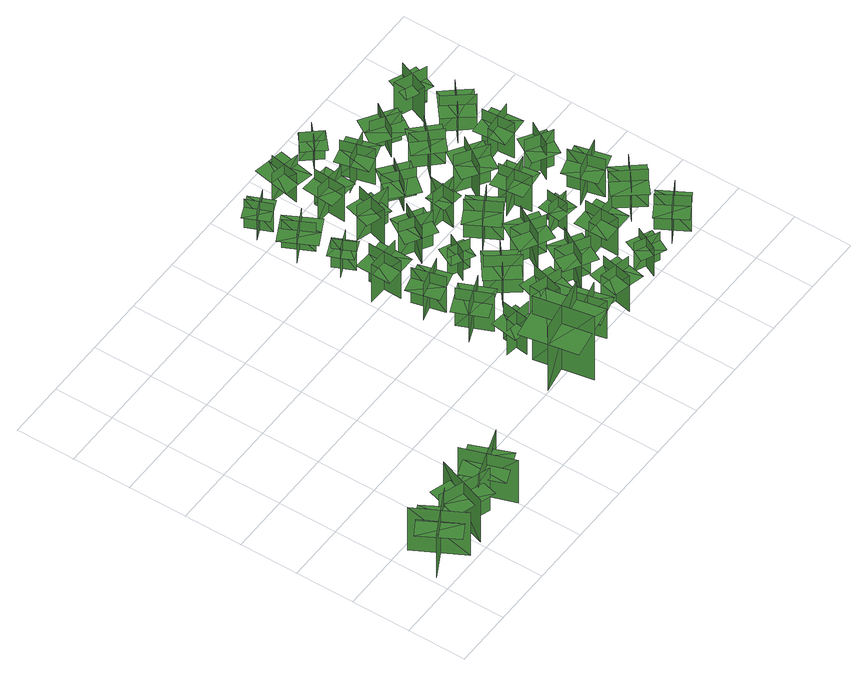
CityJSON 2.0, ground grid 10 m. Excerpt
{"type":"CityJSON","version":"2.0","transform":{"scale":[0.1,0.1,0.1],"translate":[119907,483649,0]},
"CityObjects":{
"tree1":{"type":"SolitaryVegetationObject","geometry":[{"type":"MultiSurface","lod":"1","boundaries":[[[0,1,2]],[[0,2,3]],[[4,5,6]],[[4,6,7]],[[8,9,10]],[[8,10,11]],[[8,11,12]],[[8,12,13]]]}]},
"tree2":{"type":"SolitaryVegetationObject","geometry":[{"type":"MultiSurface","lod":"1","boundaries":[[[14,15,16]],[[14,16,17]],[[18,19,20]],[[18,20,21]],[[22,23,24]],[[22,24,25]],[[22,25,26]],[[22,26,27]]]}]},
"tree3":{"type":"SolitaryVegetationObject","geometry":[{"type":"MultiSurface","lod":"1","boundaries":[[[28,29,30]],[[28,30,31]],[[32,33,34]],[[32,34,35]],[[36,37,38]],[[36,38,39]],[[36,39,40]],[[36,40,41]]]}]},
"tree4":{"type":"SolitaryVegetationObject","geometry":[{"type":"MultiSurface","lod":"1","boundaries":[[[42,43,44]],[[42,44,45]],[[46,47,48]],[[46,48,49]],[[50,51,52]],[[50,52,53]],[[50,53,54]],[[50,54,55]]]}]},
"tree5":{"type":"SolitaryVegetationObject","geometry":[{"type":"MultiSurface","lod":"1","boundaries":[[[56,57,58]],[[56,58,59]],[[60,61,62]],[[60,62,63]],[[64,65,66]],[[64,66,67]],[[64,68,69]],[[64,69,65]]]}]},
"tree6":{"type":"SolitaryVegetationObject","geometry":[{"type":"MultiSurface","lod":"1","boundaries":[[[70,71,72]],[[70,72,73]],[[74,75,76]],[[74,76,77]],[[78,79,80]],[[78,80,81]],[[78,81,82]],[[78,82,83]]]}]},
"tree7":{"type":"SolitaryVegetationObject","geometry":[{"type":"MultiSurface","lod":"1","boundaries":[[[84,85,86]],[[84,86,87]],[[88,89,90]],[[88,90,91]],[[92,93,94]],[[92,94,95]],[[92,95,96]],[[92,96,97]]]}]},
"tree8":{"type":"SolitaryVegetationObject","geometry":[{"type":"MultiSurface","lod":"1","boundaries":[[[98,99,100]],[[98,100,101]],[[102,103,104]],[[102,104,105]],[[106,107,108]],[[106,108,109]],[[106,109,110]],[[106,110,111]]]}]},
"tree9":{"type":"SolitaryVegetationObject","geometry":[{"type":"MultiSurface","lod":"1","boundaries":[[[112,113,114]],[[112,114,115]],[[116,117,118]],[[116,118,119]],[[120,121,122]],[[120,122,123]],[[120,123,124]],[[120,124,125]]]}]},
"tree10":{"type":"SolitaryVegetationObject","geometry":[{"type":"MultiSurface","lod":"1","boundaries":[[[126,127,128]],[[126,128,129]],[[130,131,132]],[[130,132,133]],[[134,135,136]],[[134,136,137]],[[134,138,139]],[[134,139,135]]]}]},
"tree11":{"type":"SolitaryVegetationObject","geometry":[{"type":"MultiSurface","lod":"1","boundaries":[[[140,141,142]],[[140,142,143]],[[144,145,146]],[[144,146,147]],[[148,149,150]],[[148,150,151]],[[148,151,152]],[[148,152,153]]]}]},
"tree12":{"type":"SolitaryVegetationObject","geometry":[{"type":"MultiSurface","lod":"1","boundaries":[[[154,155,156]],[[154,156,157]],[[158,159,160]],[[158,160,161]],[[162,163,164]],[[162,164,165]],[[162,165,166]],[[162,166,167]]]}]},
"tree13":{"type":"SolitaryVegetationObject","geometry":[{"type":"MultiSurface","lod":"1","boundaries":[[[168,169,170]],[[168,170,171]],[[172,173,174]],[[172,174,175]],[[176,177,178]],[[176,178,179]],[[176,179,180]],[[176,180,181]]]}]},
"tree14":{"type":"SolitaryVegetationObject","geometry":[{"type":"MultiSurface","lod":"1","boundaries":[[[182,183,184]],[[182,184,185]],[[186,187,188]],[[186,188,189]],[[190,191,192]],[[190,192,193]],[[190,193,194]],[[190,194,195]]]}]},
"tree15":{"type":"SolitaryVegetationObject","geometry":[{"type":"MultiSurface","lod":"1","boundaries":[[[196,197,198]],[[196,198,199]],[[200,201,202]],[[200,202,203]],[[204,205,206]],[[204,206,207]],[[204,208,209]],[[204,209,205]]]}]},
"tree16":{"type":"SolitaryVegetationObject","geometry":[{"type":"MultiSurface","lod":"1","boundaries":[[[210,211,212]],[[210,212,213]],[[214,215,216]],[[214,216,217]],[[218,219,220]],[[218,220,221]],[[218,221,222]],[[218,222,223]]]}]},
"tree17":{"type":"SolitaryVegetationObject","geometry":[{"type":"MultiSurface","lod":"1","boundaries":[[[224,225,226]],[[224,226,227]],[[228,229,230]],[[228,230,231]],[[232,233,234]],[[232,234,235]],[[232,235,236]],[[232,236,237]]]}]},
"tree18":{"type":"SolitaryVegetationObject","geometry":[{"type":"MultiSurface","lod":"1","boundaries":[[[238,239,240]],[[238,240,241]],[[242,243,244]],[[242,244,245]],[[246,247,248]],[[246,248,249]],[[246,249,250]],[[246,250,251]]]}]},
"tree19":{"type":"SolitaryVegetationObject","geometry":[{"type":"MultiSurface","lod":"1","boundaries":[[[252,253,254]],[[252,254,255]],[[256,257,258]],[[256,258,259]],[[260,261,262]],[[260,262,263]],[[260,263,264]],[[260,264,265]]]}]},
"tree20":{"type":"SolitaryVegetationObject","geometry":[{"type":"MultiSurface","lod":"1","boundaries":[[[266,267,268]],[[266,268,269]],[[270,271,272]],[[270,272,273]],[[274,275,276]],[[274,276,277]],[[274,277,278]],[[274,278,279]]]}]},
"tree21":{"type":"SolitaryVegetationObject","geometry":[{"type":"MultiSurface","lod":"1","boundaries":[[[280,281,282]],[[280,282,283]],[[284,285,286]],[[284,286,287]],[[288,289,290]],[[288,290,291]],[[288,291,292]],[[288,292,293]]]}]},
"tree22":{"type":"SolitaryVegetationObject","geometry":[{"type":"MultiSurface","lod":"1","boundaries":[[[294,295,296]],[[294,296,297]],[[298,299,300]],[[298,300,301]],[[302,303,304]],[[302,304,305]],[[302,305,306]],[[302,306,307]]]}]},
"tree23":{"type":"SolitaryVegetationObject","geometry":[{"type":"MultiSurface","lod":"1","boundaries":[[[308,309,310]],[[308,310,311]],[[312,313,314]],[[312,314,315]],[[316,317,318]],[[316,318,319]],[[316,319,320]],[[316,320,321]]]}]},
"tree24":{"type":"SolitaryVegetationObject","geometry":[{"type":"MultiSurface","lod":"1","boundaries":[[[322,323,324]],[[322,324,325]],[[326,327,328]],[[326,328,329]],[[330,331,332]],[[330,332,333]],[[330,333,334]],[[330,334,335]]]}]},
"tree25":{"type":"SolitaryVegetationObject","geometry":[{"type":"MultiSurface","lod":"1","boundaries":[[[336,337,338]],[[336,338,339]],[[340,341,342]],[[340,342,343]],[[344,345,346]],[[344,346,347]],[[344,347,348]],[[344,348,349]]]}]},
"tree26":{"type":"SolitaryVegetationObject","geometry":[{"type":"MultiSurface","lod":"1","boundaries":[[[350,351,352]],[[350,352,353]],[[354,355,356]],[[354,356,357]],[[358,359,360]],[[358,360,361]],[[358,361,362]],[[358,362,363]]]}]},
"tree27":{"type":"SolitaryVegetationObject","geometry":[{"type":"MultiSurface","lod":"1","boundaries":[[[364,365,366]],[[364,366,367]],[[368,369,370]],[[368,370,371]],[[372,373,374]],[[372,374,375]],[[372,375,376]],[[372,376,377]]]}]},
"tree28":{"type":"SolitaryVegetationObject","geometry":[{"type":"MultiSurface","lod":"1","boundaries":[[[378,379,380]],[[378,380,381]],[[382,383,384]],[[382,384,385]],[[386,387,388]],[[386,388,389]],[[386,389,390]],[[386,390,391]]]}]},
"tree29":{"type":"SolitaryVegetationObject","geometry":[{"type":"MultiSurface","lod":"1","boundaries":[[[392,393,394]],[[392,394,395]],[[396,397,398]],[[396,398,399]],[[400,401,402]],[[400,402,403]],[[400,404,405]],[[400,405,401]]]}]},
"tree30":{"type":"SolitaryVegetationObject","geometry":[{"type":"MultiSurface","lod":"1","boundaries":[[[406,407,408]],[[406,408,409]],[[410,411,412]],[[410,412,413]],[[414,415,416]],[[414,416,417]],[[414,418,419]],[[414,419,415]]]}]},
"tree31":{"type":"SolitaryVegetationObject","geometry":[{"type":"MultiSurface","lod":"1","boundaries":[[[420,421,422]],[[420,422,423]],[[424,425,426]],[[424,426,427]],[[428,429,430]],[[428,430,431]],[[428,431,432]],[[428,432,433]]]}]},
"tree32":{"type":"SolitaryVegetationObject","geometry":[{"type":"MultiSurface","lod":"1","boundaries":[[[434,435,436]],[[434,436,437]],[[438,439,440]],[[438,440,441]],[[442,443,444]],[[442,444,445]],[[442,445,446]],[[442,446,447]]]}]},
"tree33":{"type":"SolitaryVegetationObject","geometry":[{"type":"MultiSurface","lod":"1","boundaries":[[[448,449,450]],[[448,450,451]],[[452,453,454]],[[452,454,455]],[[456,457,458]],[[456,458,459]],[[456,459,460]],[[456,460,461]]]}]},
"tree34":{"type":"SolitaryVegetationObject","geometry":[{"type":"MultiSurface","lod":"1","boundaries":[[[462,463,464]],[[462,464,465]],[[466,467,468]],[[466,468,469]],[[470,471,472]],[[470,472,473]],[[470,473,474]],[[470,474,475]]]}]},
"tree35":{"type":"SolitaryVegetationObject","geometry":[{"type":"MultiSurface","lod":"1","boundaries":[[[476,477,478]],[[476,478,479]],[[480,481,482]],[[480,482,483]],[[484,485,486]],[[484,486,487]],[[484,487,488]],[[484,488,489]]]}]},
"tree36":{"type":"SolitaryVegetationObject","geometry":[{"type":"MultiSurface","lod":"1","boundaries":[[[490,491,492]],[[490,492,493]],[[494,495,496]],[[494,496,497]],[[498,499,500]],[[498,500,501]],[[498,501,502]],[[498,502,503]]]}]},
"tree37":{"type":"SolitaryVegetationObject","geometry":[{"type":"MultiSurface","lod":"1","boundaries":[[[504,505,506]],[[504,506,507]],[[508,509,510]],[[508,510,511]],[[512,513,514]],[[512,514,515]],[[512,515,516]],[[512,516,517]]]}]},
"tree38":{"type":"SolitaryVegetationObject","geometry":[{"type":"MultiSurface","lod":"1","boundaries":[[[518,519,520]],[[518,520,521]],[[522,523,524]],[[522,524,525]],[[526,527,528]],[[526,528,529]],[[526,530,531]],[[526,531,527]]]}]},
"tree39":{"type":"SolitaryVegetationObject","geometry":[{"type":"MultiSurface","lod":"1","boundaries":[[[532,533,534]],[[532,534,535]],[[536,537,538]],[[536,538,539]],[[540,541,542]],[[540,542,543]],[[540,543,544]],[[540,544,545]]]}]},
"tree40":{"type":"SolitaryVegetationObject","geometry":[{"type":"MultiSurface","lod":"1","boundaries":[[[546,547,548]],[[546,548,549]],[[550,551,552]],[[550,552,553]],[[554,555,556]],[[554,556,557]],[[554,557,558]],[[554,558,559]]]}]},
"tree41":{"type":"SolitaryVegetationObject","geometry":[{"type":"MultiSurface","lod":"1","boundaries":[[[560,561,562]],[[560,562,563]],[[564,565,566]],[[564,566,567]],[[568,569,570]],[[568,570,571]],[[568,571,572]],[[568,572,573]]]}]}
},
"vertices":[
[73,9,11],[30,92,11],[30,92,104],[73,9,104],[92,69,11],[92,69,104],[9,26,104],[9,26,11],[69,16,80],[96,32,80],[60,95,80],[33,80,80],[6,64,80],[42,1,80],
[75,67,13],[162,36,13],[162,36,106],[75,67,106],[102,11,13],[102,11,106],[133,99,106],[133,99,13],[82,64,81],[73,35,81],[143,13,81],[152,43,81],[161,72,81],[91,94,81],
[168,97,14],[197,9,14],[197,9,107],[168,97,107],[140,41,14],[140,41,107],[228,71,107],[228,71,14],[170,90,83],[141,79,83],[167,10,83],[196,22,83],[225,33,83],[199,101,83],
[448,157,9],[466,59,9],[466,59,148],[448,157,148],[410,103,9],[508,120,9],[508,120,148],[410,103,148],[410,103,109],[419,54,109],[517,71,109],[508,120,109],[500,169,109],[401,152,109],
[477,185,13],[430,191,13],[430,191,92],[477,185,92],[455,214,13],[448,167,13],[448,167,92],[455,214,92],[455,214,66],[448,167,66],[474,163,66],[480,210,66],[429,217,66],[422,170,66],
[436,288,12],[459,233,12],[459,233,94],[436,288,94],[421,252,12],[476,274,12],[476,274,94],[421,252,94],[421,252,71],[432,225,71],[487,247,71],[476,274,71],[464,302,71],[410,279,71],
[420,333,10],[474,347,10],[474,347,87],[420,333,87],[452,314,10],[438,368,10],[438,368,87],[452,314,87],[452,314,65],[479,321,65],[465,375,65],[438,368,65],[411,361,65],[425,307,65],
[466,416,9],[407,417,9],[407,417,91],[466,416,91],[439,444,9],[437,385,9],[437,385,91],[439,444,91],[439,444,68],[409,445,68],[408,386,68],[437,385,68],[467,385,68],[468,444,68],
[561,125,13],[504,111,13],[504,111,95],[561,125,95],[527,145,13],[541,88,13],[541,88,95],[527,145,95],[527,145,72],[499,138,72],[513,81,72],[541,88,72],[570,95,72],[556,152,72],
[445,470,10],[429,505,10],[429,505,73],[445,470,73],[455,497,10],[420,482,10],[420,482,73],[455,497,73],[455,497,52],[420,482,52],[429,463,52],[464,478,52],[447,516,52],[412,501,52],
[558,182,12],[502,199,12],[502,199,94],[558,182,94],[540,217,12],[523,160,12],[523,160,94],[540,217,94],[540,217,71],[512,225,71],[495,169,71],[523,160,71],[551,152,71],[568,208,71],
[453,574,12],[453,574,74],[406,550,74],[406,550,12],[441,540,12],[441,540,74],[418,586,74],[418,586,12],[445,533,54],[469,545,54],[440,602,54],[416,590,54],[392,578,54],[421,521,54],
[511,289,13],[547,243,13],[547,243,95],[511,289,95],[506,250,13],[552,287,13],[552,287,95],[506,250,95],[506,250,72],[524,227,72],[570,264,72],[552,287,72],[534,310,72],[487,274,72],
[410,624,12],[450,642,12],[450,642,74],[410,624,74],[437,613,12],[420,654,12],[420,654,74],[437,613,74],[437,613,57],[457,622,57],[440,663,57],[420,654,57],[399,645,57],[417,605,57],
[542,334,14],[508,351,14],[508,351,77],[542,334,77],[533,362,14],[515,328,14],[515,328,77],[533,362,77],[533,362,56],[515,328,56],[534,318,56],[551,352,56],[514,371,56],[497,337,56],
[497,431,17],[545,402,17],[545,402,94],[497,431,94],[506,395,17],[534,442,17],[534,442,94],[506,395,94],[506,395,72],[530,381,72],[558,428,72],[534,442,72],[511,456,72],[482,409,72],
[637,116,11],[583,128,11],[583,128,88],[637,116,88],[617,147,11],[606,93,11],[606,93,88],[617,147,88],[617,147,67],[590,153,67],[579,99,67],[606,93,67],[633,87,67],[644,141,67],
[522,518,17],[505,462,17],[505,462,94],[522,518,94],[489,500,17],[489,500,94],[545,483,94],[545,483,17],[489,500,70],[482,477,70],[527,463,70],[533,487,70],[540,510,70],[496,523,70],
[596,172,13],[626,223,13],[626,223,95],[596,172,95],[634,182,13],[583,211,13],[583,211,95],[634,182,95],[634,182,72],[649,208,72],[598,237,72],[583,211,72],[569,186,72],[620,156,72],
[513,592,18],[509,536,18],[509,536,95],[513,592,95],[485,567,18],[540,564,18],[540,564,95],[485,567,95],[485,567,73],[483,540,73],[539,537,73],[540,564,73],[542,592,73],[487,595,73],
[592,247,16],[622,299,16],[622,299,98],[592,247,98],[630,258,16],[579,287,16],[579,287,98],[630,258,98],[630,258,75],[645,283,75],[594,313,75],[579,287,75],[564,261,75],[616,232,75],
[483,648,15],[483,648,77],[535,638,77],[535,638,15],[513,668,15],[513,668,77],[503,618,77],[503,618,15],[515,676,57],[488,681,57],[476,618,57],[502,613,57],[529,608,57],[541,671,57],
[578,337,13],[630,365,13],[630,365,96],[578,337,96],[616,325,13],[587,377,13],[587,377,96],[616,325,96],[616,325,73],[642,340,73],[613,391,73],[587,377,73],[561,363,73],[590,311,73],
[578,425,11],[622,419,11],[622,419,88],[578,425,88],[596,401,11],[596,401,88],[602,445,88],[602,445,11],[596,402,63],[615,400,63],[620,436,63],[601,438,63],[582,441,63],[577,405,63],
[703,143,11],[684,103,11],[684,103,73],[703,143,73],[675,133,11],[715,114,11],[715,114,73],[675,133,73],[675,133,55],[665,113,55],[705,94,55],[715,114,55],[724,134,55],[684,153,55],
[614,480,16],[614,480,78],[572,514,78],[572,514,16],[578,477,16],[578,477,78],[610,517,78],[610,517,16],[573,471,57],[593,454,57],[634,504,57],[613,521,57],[592,538,57],[552,488,57],
[716,201,11],[657,201,11],[657,201,93],[716,201,93],[689,229,11],[688,170,11],[688,170,93],[689,229,93],[689,229,70],[659,229,70],[659,170,70],[688,170,70],[718,170,70],[718,229,70],
[614,576,17],[561,562,17],[561,562,94],[614,576,94],[582,595,17],[597,541,17],[597,541,94],[582,595,94],[582,595,73],[556,588,73],[570,534,73],[597,541,73],[623,549,73],[609,602,73],
[688,296,12],[683,258,12],[683,258,75],[688,296,75],[665,278,12],[702,273,12],[702,273,75],[665,278,75],[665,278,55],[702,273,55],[705,294,55],[667,298,55],[662,257,55],[700,252,55],
[572,661,15],[597,632,15],[597,632,78],[572,661,78],[570,632,15],[599,657,15],[599,657,78],[570,632,78],[570,632,57],[599,657,57],[586,672,57],[556,648,57],[583,616,57],[612,641,57],
[678,377,15],[685,322,15],[685,322,92],[678,377,92],[656,348,15],[710,355,15],[710,355,92],[656,348,92],[656,348,70],[659,320,70],[714,327,70],[710,355,70],[707,382,70],[652,375,70],
[692,448,11],[659,398,11],[659,398,93],[692,448,93],[653,440,11],[702,408,11],[702,408,93],[653,440,93],[653,440,70],[637,415,70],[686,383,70],[702,408,70],[719,432,70],[669,465,70],
[752,118,12],[800,146,12],[800,146,89],[752,118,89],[788,108,12],[760,156,12],[760,156,89],[788,108,89],[788,108,67],[811,122,67],[784,170,67],[760,156,67],[736,142,67],[764,94,67],
[655,483,13],[695,522,13],[695,522,90],[655,483,90],[692,482,13],[654,522,13],[654,522,90],[692,482,90],[692,482,69],[712,502,69],[673,541,69],[654,522,69],[634,503,69],[672,463,69],
[750,189,17],[796,226,17],[796,226,99],[750,189,99],[789,185,17],[752,231,17],[752,231,99],[789,185,99],[789,185,76],[812,204,76],[775,249,76],[752,231,76],[729,212,76],[766,166,76],
[656,553,16],[656,553,78],[685,598,78],[685,598,16],[649,588,16],[649,588,78],[692,560,78],[692,560,16],[642,592,57],[627,570,57],[681,535,57],[696,558,57],[710,580,57],[656,615,57],
[738,272,12],[795,286,12],[795,286,94],[738,272,94],[772,251,12],[757,309,12],[757,309,94],[772,251,94],[772,251,71],[800,259,71],[786,316,71],[757,309,71],[729,301,71],[743,244,71],
[772,380,16],[748,340,16],[748,340,94],[772,380,94],[737,371,16],[778,347,16],[778,347,94],[737,371,94],[737,371,69],[778,347,69],[791,369,69],[750,394,69],[724,349,69],[764,325,69],
[782,435,14],[727,430,14],[727,430,91],[782,435,91],[754,459,14],[758,404,14],[758,404,91],[754,459,91],[754,459,69],[726,457,69],[731,402,69],[758,404,69],[786,406,69],[781,461,69],
[738,524,16],[773,481,16],[773,481,93],[738,524,93],[734,488,16],[777,523,16],[777,523,93],[734,488,93],[734,488,72],[751,466,72],[794,501,72],[777,523,72],[759,544,72],[716,509,72],
[774,571,18],[720,593,18],[720,593,96],[774,571,96],[759,605,18],[759,605,96],[738,551,96],[738,551,18],[759,605,71],[737,614,71],[720,571,71],[742,562,71],[765,553,71],[782,597,71]
]}
